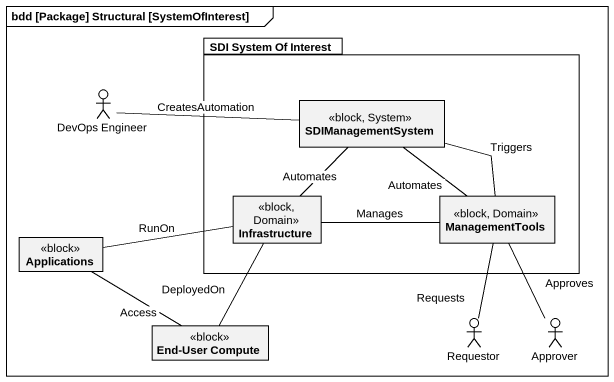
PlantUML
@startuml
mainframe bdd [Package] Structural [SystemOfInterest]
allowmixing
hide circle
hide empty members
package "SDI System Of Interest" as SDI_System_Of_Interest {
  class SDIManagementSystem <<block, System>>
  class Infrastructure <<block, Domain>>
  class ManagementTools <<block, Domain>>
}
actor "DevOps Engineer" as DevOps_Engineer
class Applications <<block>>
class "End-User Compute" as End_User_Compute <<block>>
actor Requestor
actor Approver
DevOps_Engineer -right- SDIManagementSystem : CreatesAutomation
SDIManagementSystem -- Infrastructure : Automates
SDIManagementSystem -- ManagementTools : Automates
Applications -right- Infrastructure : RunOn
ManagementTools -up- SDIManagementSystem : Triggers
ManagementTools -left- Infrastructure : Manages
End_User_Compute -left- Applications : Access
End_User_Compute -up- Infrastructure : DeployedOn
Requestor -up- ManagementTools : Requests
Approver -up- ManagementTools : Approves
@enduml
